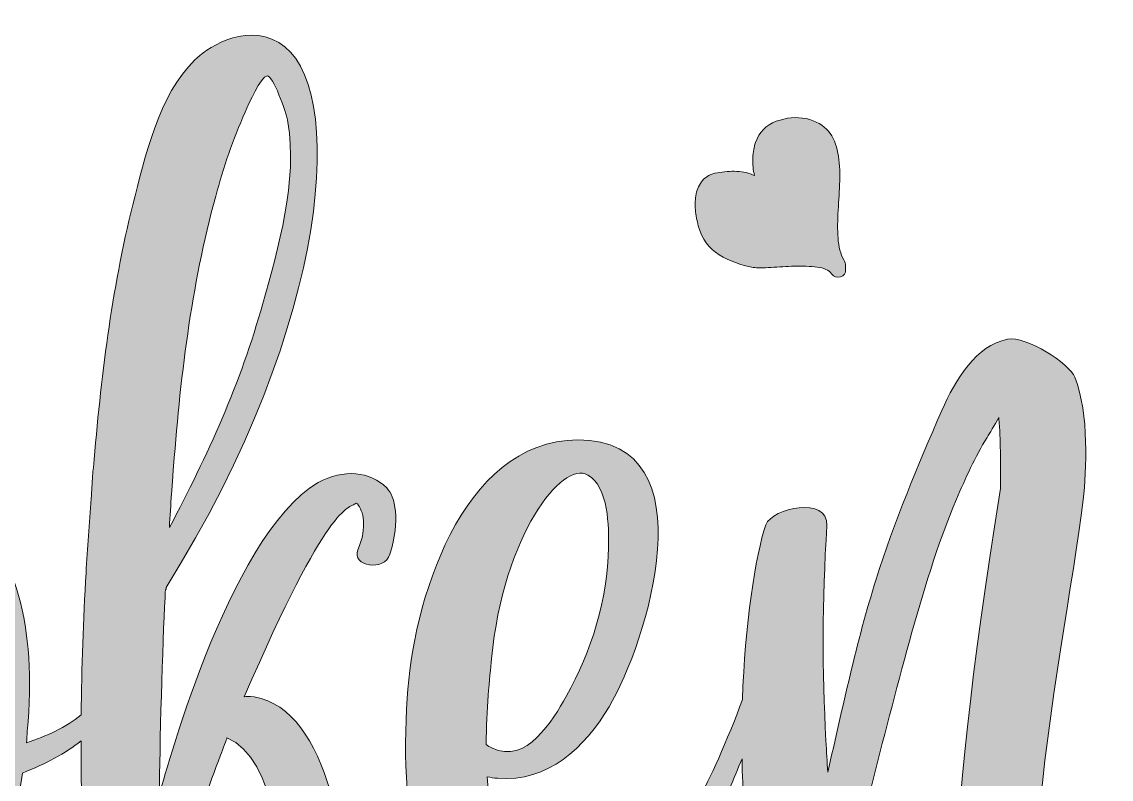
# Model space of a CAD drawing. Header units: inches. Extents: x 129 to 952, y -977 to -102.
# Drawn here: x 512.5 to 800.6, y -806.2 to -606.1 of the extents above; entities that cross this region are included whole.
import ezdxf

# ---------------------------------------------------------------- set-up
doc = ezdxf.new("R2010")
doc.units = ezdxf.units.IN
doc.header["$MEASUREMENT"] = 0
doc.layers.add('Layer 1', color=7, linetype='Continuous')

# ---------------------------------------------------------------- blocks, each defined once
blk = doc.blocks.new('block 2')
at = {"layer": 'Layer 1', "true_color": 0xffffff}
h = blk.add_hatch(color=7, dxfattribs=at)
h.dxf.hatch_style = 2
edge = h.paths.add_edge_path()
edge.add_spline(control_points=[(566.79, -795.34), (579.93, -800.25), (581.76, -830.08), (582.68, -840.82), (584.39, -861.05), (582.22, -893.05), (602.22, -897.51), (605.3, -898.19), (615.48, -899.11), (617.76, -896.25), (619.7, -893.96), (619.13, -891.11), (616.05, -889.97), (603.93, -885.05), (600.96, -862.99), (600.28, -851.68), (598.79, -824.6), (593.99, -787.91), (573.99, -784.48), (572.5, -784.25), (571.93, -784.37), (571.36, -784.48), (593.76, -732.71), (598.68, -735), (600.96, -733.28), (601.08, -733.4), (601.19, -733.4), (601.3, -733.51), (602.79, -735.34), (604.05, -739.46), (601.42, -745.63), (599.59, -749.97), (608.62, -751.46), (609.87, -746.77), (612.73, -737.74), (611.25, -731.46), (609.07, -729.28), (604.62, -724.83), (597.65, -724.26), (590.91, -727.8), (566.68, -742.2), (549.76, -807.91), (548.96, -810.08), (548.96, -798.31), (549.76, -770.08), (550.45, -758.31), (550.45, -758.2), (550.45, -757.4), (550.56, -756.14), (550.56, -756.14), (550.68, -756.14), (550.68, -756.14), (550.68, -755.91), (550.68, -755.68), (550.68, -755.57), (594.91, -685.17), (598.56, -621.86), (580.51, -611.57), (570.9, -606.09), (560.85, -613.63), (558.34, -616.15), (548.74, -625.4), (545.08, -641.97), (541.88, -654.43), (536.28, -677.06), (533.42, -700.49), (531.48, -723.91), (531.36, -724.6), (531.36, -725.28), (531.25, -726.08), (531.14, -728.03), (531.02, -730.08), (530.91, -732.03), (530.34, -738.66), (529.88, -745.17), (529.54, -751.68), (528.79, -764.22), (528.38, -776.74), (528.26, -789.25), (524.22, -792.49), (519.08, -794.91), (513.75, -796.6), (513.87, -795.57), (513.98, -794.54), (513.98, -793.63), (516.49, -765.4), (511.24, -746.2), (496.27, -733.06), (486.9, -724.83), (472.27, -724.03), (461.41, -736.37), (450.21, -749.17), (444.61, -768.25), (448.84, -784.03), (448.38, -785.28), (448.04, -786.88), (448.04, -788.71), (447.7, -803.23), (449.75, -860.02), (482.89, -857.85), (499.58, -856.82), (508.95, -829.85), (512.72, -804.6), (518.85, -802.2), (524.04, -799.43), (528.22, -796.13), (528.2, -817.92), (529.11, -839.68), (531.02, -861.39), (531.71, -868.94), (546.79, -868.25), (547.36, -861.51), (548.28, -855.91), (553.88, -832.59), (555.94, -826.08), (559.02, -816.48), (562.11, -807.8), (565.08, -799.91), (565.65, -798.2), (566.79, -795.68), (566.79, -795.34)], knot_values=[0, 0, 0, 0, 1, 1, 1, 2, 2, 2, 3, 3, 3, 4, 4, 4, 5, 5, 5, 6, 6, 6, 7, 7, 7, 8, 8, 8, 9, 9, 9, 10, 10, 10, 11, 11, 11, 12, 12, 12, 13, 13, 13, 14, 14, 14, 15, 15, 15, 16, 16, 16, 17, 17, 17, 18, 18, 18, 19, 19, 19, 20, 20, 20, 21, 21, 21, 22, 22, 22, 23, 23, 23, 24, 24, 24, 25, 25, 25, 26, 26, 26, 27, 27, 27, 28, 28, 28, 29, 29, 29, 30, 30, 30, 31, 31, 31, 32, 32, 32, 33, 33, 33, 34, 34, 34, 35, 35, 35, 36, 36, 36, 37, 37, 37, 38, 38, 38, 39, 39, 39, 40, 40, 40, 40], degree=3, periodic=1)
edge = h.paths.add_edge_path()
edge.add_spline(control_points=[(552.16, -730.77), (552.28, -729.17), (552.39, -727.57), (552.51, -725.86), (554.34, -700.94), (557.31, -675.8), (563.82, -652.14), (565.88, -644.6), (568.39, -637.17), (571.59, -629.97), (572.62, -627.69), (575.7, -620.6), (577.42, -620.37), (578.9, -620.15), (582.45, -629.86), (582.91, -632.6), (585.53, -647.92), (580.39, -665.86), (576.28, -680.49), (570.45, -701.51), (561.65, -720.83), (551.59, -739.69), (551.71, -736.71), (551.94, -733.74), (552.16, -730.77)], knot_values=[0, 0, 0, 0, 1, 1, 1, 2, 2, 2, 3, 3, 3, 4, 4, 4, 5, 5, 5, 6, 6, 6, 7, 7, 7, 8, 8, 8, 8], degree=3, periodic=1)
edge = h.paths.add_edge_path()
edge.add_spline(control_points=[(482.09, -844.94), (473.07, -845.51), (469.41, -824.14), (467.93, -806.88), (475.58, -810.31), (485.18, -810.88), (495.13, -809.4), (493.07, -825.97), (488.95, -844.48), (482.09, -844.94)], knot_values=[0, 0, 0, 0, 1, 1, 1, 2, 2, 2, 3, 3, 3, 3], degree=3, periodic=1)
edge = h.paths.add_edge_path()
edge.add_spline(control_points=[(496.84, -788.94), (496.84, -791.68), (496.61, -795.45), (496.15, -799.68), (483.69, -800.14), (472.5, -797.05), (467.47, -791.57), (467.24, -791.34), (467.13, -791.11), (466.9, -790.88), (466.9, -788.83), (466.9, -787.23), (466.9, -786.31), (466.78, -783.8), (465.18, -781.63), (462.78, -780.14), (461.53, -770.31), (464.27, -758.77), (465.75, -753.86), (471.24, -736.37), (482.21, -725.63), (491.12, -743.69), (497.64, -756.71), (497.3, -774.66), (496.84, -788.94)], knot_values=[0, 0, 0, 0, 1, 1, 1, 2, 2, 2, 3, 3, 3, 4, 4, 4, 5, 5, 5, 6, 6, 6, 7, 7, 7, 8, 8, 8, 8], degree=3, periodic=1)
h = blk.add_hatch(color=7, dxfattribs=at)
h.dxf.hatch_style = 2
edge = h.paths.add_edge_path()
edge.add_spline(control_points=[(696.48, -645.98), (694.76, -646.29), (693.48, -646.97), (692.59, -647.99), (691.71, -649.03), (691.14, -650.22), (690.88, -651.55), (690.61, -652.88), (690.54, -654.29), (690.68, -655.78), (690.81, -657.26), (691.08, -658.66), (691.44, -659.97), (692.39, -663.44), (694.23, -665.99), (696.96, -667.65), (699.69, -669.31), (702.68, -670.43), (705.93, -671.01), (707.05, -671.16), (708.63, -671.16), (710.67, -671.01), (712.71, -670.85), (714.79, -670.74), (716.93, -670.67), (719.06, -670.6), (721.03, -670.67), (722.84, -670.91), (724.66, -671.13), (725.94, -671.72), (726.7, -672.67), (727.33, -673.49), (728.11, -673.77), (729.05, -673.52), (729.99, -673.26), (730.43, -672.58), (730.41, -671.48), (730.39, -671.31), (730.38, -671.16), (730.38, -671.03), (730.39, -670.9), (730.39, -670.75), (730.36, -670.58), (730.4, -670), (730.25, -669.48), (729.91, -669.02), (729.05, -667.45), (728.54, -665.52), (728.39, -663.23), (728.25, -660.94), (728.26, -658.51), (728.44, -655.91), (728.61, -653.32), (728.75, -650.71), (728.85, -648.1), (728.95, -645.48), (728.79, -643.04), (728.38, -640.78), (727.97, -638.53), (727.13, -636.6), (725.85, -635), (724.57, -633.4), (722.61, -632.3), (719.96, -631.68), (717.36, -631.17), (714.73, -631.4), (712.06, -632.38), (709.39, -633.35), (707.57, -635.23), (706.57, -637.98), (706.17, -639.11), (705.93, -640.47), (705.85, -642.08), (705.77, -643.7), (705.93, -645.26), (706.33, -646.74), (704.88, -646.06), (703.32, -645.68), (701.61, -645.62), (699.9, -645.55), (698.2, -645.67), (696.48, -645.98)], knot_values=[0, 0, 0, 0, 1, 1, 1, 2, 2, 2, 3, 3, 3, 4, 4, 4, 5, 5, 5, 6, 6, 6, 7, 7, 7, 8, 8, 8, 9, 9, 9, 10, 10, 10, 11, 11, 11, 12, 12, 12, 13, 13, 13, 14, 14, 14, 15, 15, 15, 16, 16, 16, 17, 17, 17, 18, 18, 18, 19, 19, 19, 20, 20, 20, 21, 21, 21, 22, 22, 22, 23, 23, 23, 24, 24, 24, 25, 25, 25, 26, 26, 26, 27, 27, 27, 27], degree=3, periodic=1)
h = blk.add_hatch(color=7, dxfattribs=at)
h.dxf.hatch_style = 2
edge = h.paths.add_edge_path()
edge.add_spline(control_points=[(794.92, -882.54), (766.01, -870.19), (788.06, -775), (793.21, -732.37), (794.12, -724.6), (794.81, -709.86), (791.04, -700.03), (789.55, -696.37), (778.24, -689.06), (773.21, -689.97), (764.87, -691.57), (759.49, -700.6), (755.84, -708.83), (749.44, -723.46), (743.27, -738.2), (738.47, -753.4), (733.21, -770.08), (729.67, -787.23), (725.67, -804.37), (725.55, -801.63), (725.32, -798.88), (725.21, -796.14), (724.18, -777.28), (724.18, -759.68), (725.44, -739.23), (725.9, -731.34), (710.92, -734.54), (709.33, -739), (706.51, -746.95), (703.79, -765.93), (703.1, -785.18), (699.21, -795.9), (694, -807.22), (691.94, -810.65), (684.74, -822.42), (673.66, -840.02), (658.91, -839.45), (642, -838.77), (636.74, -822.31), (635.6, -805.63), (636.52, -805.74), (637.43, -805.97), (638.34, -805.97), (651.72, -807.11), (661.43, -797.85), (667.83, -787.11), (677.89, -770.2), (694.8, -716.49), (659.6, -716.6), (628.4, -716.71), (615.83, -760.25), (614.46, -784.83), (613.55, -800.02), (613.55, -817.97), (620.06, -832.02), (626.8, -846.43), (641.2, -853.28), (656.63, -852.14), (672.97, -851), (686.91, -835.91), (696.17, -816.37), (698.56, -811.4), (700.88, -806.11), (703.01, -800.82), (703.35, -817.42), (704.61, -835.66), (712.75, -850.2), (715.15, -854.54), (726.24, -853.97), (727.38, -848.82), (733.44, -822.42), (740.18, -795.8), (747.27, -769.74), (750.81, -757.06), (754.58, -744.37), (759.72, -732.26), (762.12, -726.66), (764.52, -721.17), (767.84, -715.91), (768.52, -714.77), (769.67, -712.83), (770.92, -710.66), (770.92, -711.11), (770.92, -711.57), (771.04, -712.03), (771.38, -717.74), (771.38, -723.57), (771.38, -729.4), (755.72, -827.11), (756.41, -867.11), (767.95, -884.14), (773.32, -890.42), (781.55, -892.94), (789.66, -891.91), (794.35, -891.34), (800.64, -889.62), (799.84, -883.91), (799.49, -881.85), (796.18, -882.2), (794.92, -882.54)], knot_values=[0, 0, 0, 0, 1, 1, 1, 2, 2, 2, 3, 3, 3, 4, 4, 4, 5, 5, 5, 6, 6, 6, 7, 7, 7, 8, 8, 8, 9, 9, 9, 10, 10, 10, 11, 11, 11, 12, 12, 12, 13, 13, 13, 14, 14, 14, 15, 15, 15, 16, 16, 16, 17, 17, 17, 18, 18, 18, 19, 19, 19, 20, 20, 20, 21, 21, 21, 22, 22, 22, 23, 23, 23, 24, 24, 24, 25, 25, 25, 26, 26, 26, 27, 27, 27, 28, 28, 28, 29, 29, 29, 30, 30, 30, 31, 31, 31, 32, 32, 32, 33, 33, 33, 33], degree=3, periodic=1)
edge = h.paths.add_edge_path()
edge.add_spline(control_points=[(636.74, -774.43), (639.94, -741.86), (655.37, -721.86), (662.23, -725.86), (667.71, -728.94), (667.83, -739.69), (667.71, -744.94), (667.48, -758.66), (663.26, -772.37), (656.51, -784.37), (652.97, -790.54), (646, -802.54), (636.86, -797.97), (636.29, -797.74), (635.83, -797.4), (635.37, -797.05), (635.37, -787.8), (636.29, -779.34), (636.74, -774.43)], knot_values=[0, 0, 0, 0, 1, 1, 1, 2, 2, 2, 3, 3, 3, 4, 4, 4, 5, 5, 5, 6, 6, 6, 6], degree=3, periodic=1)
at = {"layer": 'Layer 1', "lineweight": 0}
for points, knots in [([(566.79, -795.34), (579.93, -800.25), (581.76, -830.08), (582.68, -840.82), (584.39, -861.05), (582.22, -893.05), (602.22, -897.51), (605.3, -898.19), (615.48, -899.11), (617.76, -896.25), (619.7, -893.96), (619.13, -891.11), (616.05, -889.97), (603.93, -885.05), (600.96, -862.99), (600.28, -851.68), (598.79, -824.6), (593.99, -787.91), (573.99, -784.48), (572.5, -784.25), (571.93, -784.37), (571.36, -784.48), (593.76, -732.71), (598.68, -735), (600.96, -733.28), (601.08, -733.4), (601.19, -733.4), (601.3, -733.51), (602.79, -735.34), (604.05, -739.46), (601.42, -745.63), (599.59, -749.97), (608.62, -751.46), (609.87, -746.77), (612.73, -737.74), (611.25, -731.46), (609.07, -729.28), (604.62, -724.83), (597.65, -724.26), (590.91, -727.8), (566.68, -742.2), (549.76, -807.91), (548.96, -810.08), (548.96, -798.31), (549.76, -770.08), (550.45, -758.31), (550.45, -758.2), (550.45, -757.4), (550.56, -756.14), (550.56, -756.14), (550.68, -756.14), (550.68, -756.14), (550.68, -755.91), (550.68, -755.68), (550.68, -755.57), (594.91, -685.17), (598.56, -621.86), (580.51, -611.57), (570.9, -606.09), (560.85, -613.63), (558.34, -616.15), (548.74, -625.4), (545.08, -641.97), (541.88, -654.43), (536.28, -677.06), (533.42, -700.49), (531.48, -723.91), (531.36, -724.6), (531.36, -725.28), (531.25, -726.08), (531.14, -728.03), (531.02, -730.08), (530.91, -732.03), (530.34, -738.66), (529.88, -745.17), (529.54, -751.68), (528.79, -764.22), (528.38, -776.74), (528.26, -789.25), (524.22, -792.49), (519.08, -794.91), (513.75, -796.6), (513.87, -795.57), (513.98, -794.54), (513.98, -793.63), (516.49, -765.4), (511.24, -746.2), (496.27, -733.06), (486.9, -724.83), (472.27, -724.03), (461.41, -736.37), (450.21, -749.17), (444.61, -768.25), (448.84, -784.03), (448.38, -785.28), (448.04, -786.88), (448.04, -788.71), (447.7, -803.23), (449.75, -860.02), (482.89, -857.85), (499.58, -856.82), (508.95, -829.85), (512.72, -804.6), (518.85, -802.2), (524.04, -799.43), (528.22, -796.13), (528.2, -817.92), (529.11, -839.68), (531.02, -861.39), (531.71, -868.94), (546.79, -868.25), (547.36, -861.51), (548.28, -855.91), (553.88, -832.59), (555.94, -826.08), (559.02, -816.48), (562.11, -807.8), (565.08, -799.91), (565.65, -798.2), (566.79, -795.68), (566.79, -795.34)], [0, 0, 0, 0, 1, 1, 1, 2, 2, 2, 3, 3, 3, 4, 4, 4, 5, 5, 5, 6, 6, 6, 7, 7, 7, 8, 8, 8, 9, 9, 9, 10, 10, 10, 11, 11, 11, 12, 12, 12, 13, 13, 13, 14, 14, 14, 15, 15, 15, 16, 16, 16, 17, 17, 17, 18, 18, 18, 19, 19, 19, 20, 20, 20, 21, 21, 21, 22, 22, 22, 23, 23, 23, 24, 24, 24, 25, 25, 25, 26, 26, 26, 27, 27, 27, 28, 28, 28, 29, 29, 29, 30, 30, 30, 31, 31, 31, 32, 32, 32, 33, 33, 33, 34, 34, 34, 35, 35, 35, 36, 36, 36, 37, 37, 37, 38, 38, 38, 39, 39, 39, 40, 40, 40, 40]), ([(552.16, -730.77), (552.28, -729.17), (552.39, -727.57), (552.51, -725.86), (554.34, -700.94), (557.31, -675.8), (563.82, -652.14), (565.88, -644.6), (568.39, -637.17), (571.59, -629.97), (572.62, -627.69), (575.7, -620.6), (577.42, -620.37), (578.9, -620.15), (582.45, -629.86), (582.91, -632.6), (585.53, -647.92), (580.39, -665.86), (576.28, -680.49), (570.45, -701.51), (561.65, -720.83), (551.59, -739.69), (551.71, -736.71), (551.94, -733.74), (552.16, -730.77)], [0, 0, 0, 0, 1, 1, 1, 2, 2, 2, 3, 3, 3, 4, 4, 4, 5, 5, 5, 6, 6, 6, 7, 7, 7, 8, 8, 8, 8]), ([(696.48, -645.98), (694.76, -646.29), (693.48, -646.97), (692.59, -647.99), (691.71, -649.03), (691.14, -650.22), (690.88, -651.55), (690.61, -652.88), (690.54, -654.29), (690.68, -655.78), (690.81, -657.26), (691.08, -658.66), (691.44, -659.97), (692.39, -663.44), (694.23, -665.99), (696.96, -667.65), (699.69, -669.31), (702.68, -670.43), (705.93, -671.01), (707.05, -671.16), (708.63, -671.16), (710.67, -671.01), (712.71, -670.85), (714.79, -670.74), (716.93, -670.67), (719.06, -670.6), (721.03, -670.67), (722.84, -670.91), (724.66, -671.13), (725.94, -671.72), (726.7, -672.67), (727.33, -673.49), (728.11, -673.77), (729.05, -673.52), (729.99, -673.26), (730.43, -672.58), (730.41, -671.48), (730.39, -671.31), (730.38, -671.16), (730.38, -671.03), (730.39, -670.9), (730.39, -670.75), (730.36, -670.58), (730.4, -670), (730.25, -669.48), (729.91, -669.02), (729.05, -667.45), (728.54, -665.52), (728.39, -663.23), (728.25, -660.94), (728.26, -658.51), (728.44, -655.91), (728.61, -653.32), (728.75, -650.71), (728.85, -648.1), (728.95, -645.48), (728.79, -643.04), (728.38, -640.78), (727.97, -638.53), (727.13, -636.6), (725.85, -635), (724.57, -633.4), (722.61, -632.3), (719.96, -631.68), (717.36, -631.17), (714.73, -631.4), (712.06, -632.38), (709.39, -633.35), (707.57, -635.23), (706.57, -637.98), (706.17, -639.11), (705.93, -640.47), (705.85, -642.08), (705.77, -643.7), (705.93, -645.26), (706.33, -646.74), (704.88, -646.06), (703.32, -645.68), (701.61, -645.62), (699.9, -645.55), (698.2, -645.67), (696.48, -645.98)], [0, 0, 0, 0, 1, 1, 1, 2, 2, 2, 3, 3, 3, 4, 4, 4, 5, 5, 5, 6, 6, 6, 7, 7, 7, 8, 8, 8, 9, 9, 9, 10, 10, 10, 11, 11, 11, 12, 12, 12, 13, 13, 13, 14, 14, 14, 15, 15, 15, 16, 16, 16, 17, 17, 17, 18, 18, 18, 19, 19, 19, 20, 20, 20, 21, 21, 21, 22, 22, 22, 23, 23, 23, 24, 24, 24, 25, 25, 25, 26, 26, 26, 27, 27, 27, 27]), ([(794.92, -882.54), (766.01, -870.19), (788.06, -775), (793.21, -732.37), (794.12, -724.6), (794.81, -709.86), (791.04, -700.03), (789.55, -696.37), (778.24, -689.06), (773.21, -689.97), (764.87, -691.57), (759.49, -700.6), (755.84, -708.83), (749.44, -723.46), (743.27, -738.2), (738.47, -753.4), (733.21, -770.08), (729.67, -787.23), (725.67, -804.37), (725.55, -801.63), (725.32, -798.88), (725.21, -796.14), (724.18, -777.28), (724.18, -759.68), (725.44, -739.23), (725.9, -731.34), (710.92, -734.54), (709.33, -739), (706.51, -746.95), (703.79, -765.93), (703.1, -785.18), (699.21, -795.9), (694, -807.22), (691.94, -810.65), (684.74, -822.42), (673.66, -840.02), (658.91, -839.45), (642, -838.77), (636.74, -822.31), (635.6, -805.63), (636.52, -805.74), (637.43, -805.97), (638.34, -805.97), (651.72, -807.11), (661.43, -797.85), (667.83, -787.11), (677.89, -770.2), (694.8, -716.49), (659.6, -716.6), (628.4, -716.71), (615.83, -760.25), (614.46, -784.83), (613.55, -800.02), (613.55, -817.97), (620.06, -832.02), (626.8, -846.43), (641.2, -853.28), (656.63, -852.14), (672.97, -851), (686.91, -835.91), (696.17, -816.37), (698.56, -811.4), (700.88, -806.11), (703.01, -800.82), (703.35, -817.42), (704.61, -835.66), (712.75, -850.2), (715.15, -854.54), (726.24, -853.97), (727.38, -848.82), (733.44, -822.42), (740.18, -795.8), (747.27, -769.74), (750.81, -757.06), (754.58, -744.37), (759.72, -732.26), (762.12, -726.66), (764.52, -721.17), (767.84, -715.91), (768.52, -714.77), (769.67, -712.83), (770.92, -710.66), (770.92, -711.11), (770.92, -711.57), (771.04, -712.03), (771.38, -717.74), (771.38, -723.57), (771.38, -729.4), (755.72, -827.11), (756.41, -867.11), (767.95, -884.14), (773.32, -890.42), (781.55, -892.94), (789.66, -891.91), (794.35, -891.34), (800.64, -889.62), (799.84, -883.91), (799.49, -881.85), (796.18, -882.2), (794.92, -882.54)], [0, 0, 0, 0, 1, 1, 1, 2, 2, 2, 3, 3, 3, 4, 4, 4, 5, 5, 5, 6, 6, 6, 7, 7, 7, 8, 8, 8, 9, 9, 9, 10, 10, 10, 11, 11, 11, 12, 12, 12, 13, 13, 13, 14, 14, 14, 15, 15, 15, 16, 16, 16, 17, 17, 17, 18, 18, 18, 19, 19, 19, 20, 20, 20, 21, 21, 21, 22, 22, 22, 23, 23, 23, 24, 24, 24, 25, 25, 25, 26, 26, 26, 27, 27, 27, 28, 28, 28, 29, 29, 29, 30, 30, 30, 31, 31, 31, 32, 32, 32, 33, 33, 33, 33]), ([(636.74, -774.43), (639.94, -741.86), (655.37, -721.86), (662.23, -725.86), (667.71, -728.94), (667.83, -739.69), (667.71, -744.94), (667.48, -758.66), (663.26, -772.37), (656.51, -784.37), (652.97, -790.54), (646, -802.54), (636.86, -797.97), (636.29, -797.74), (635.83, -797.4), (635.37, -797.05), (635.37, -787.8), (636.29, -779.34), (636.74, -774.43)], [0, 0, 0, 0, 1, 1, 1, 2, 2, 2, 3, 3, 3, 4, 4, 4, 5, 5, 5, 6, 6, 6, 6])]:
    blk.add_open_spline(points, degree=3, knots=knots, dxfattribs=at)

msp = doc.modelspace()

# ---------------------------------------------------------------- block references
at = {"layer": 'Layer 1'}
msp.add_blockref('block 2', (0, 0), dxfattribs=at)

doc.saveas('drawing.dxf')
